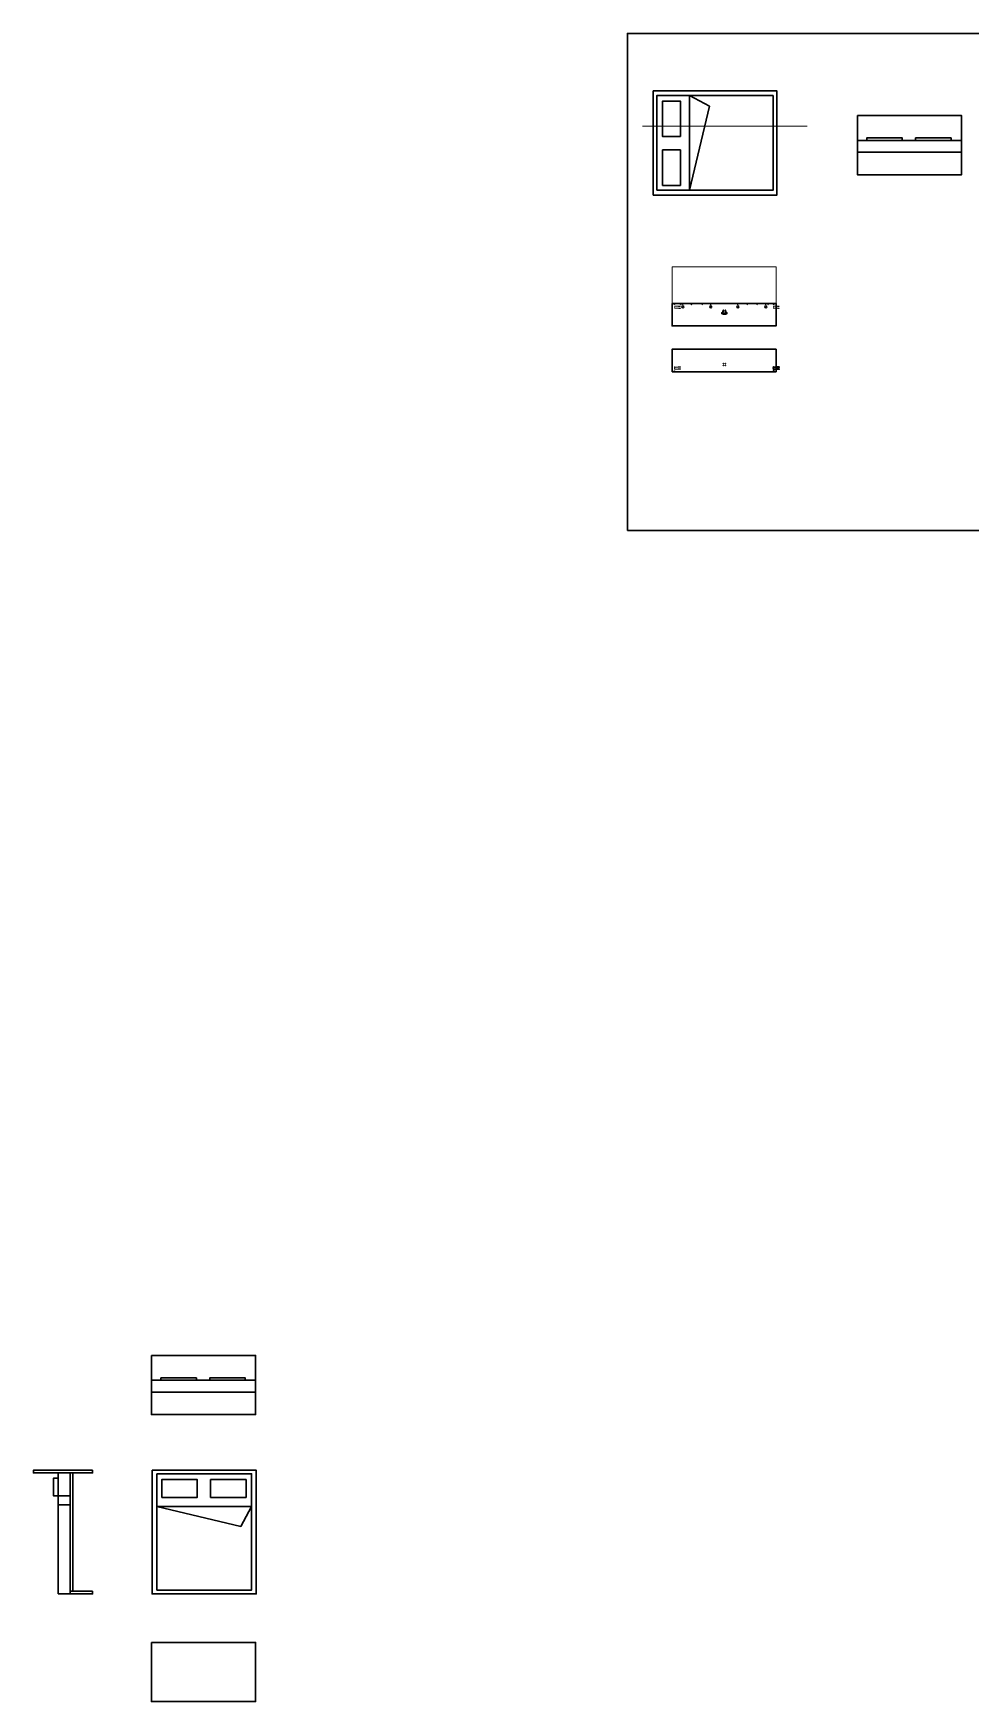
# Model space of a CAD drawing. Header units: inches. Extents: x 157 to 3262, y 42 to 2861.
# Drawn here: x 157 to 1741, y 42 to 2861 of the extents above; entities that cross this region are included whole.
import ezdxf

# ---------------------------------------------------------------- set-up
doc = ezdxf.new("R2010")
doc.units = ezdxf.units.IN
doc.header["$MEASUREMENT"] = 0
doc.layers.add('Arredi', color=3, linetype='Continuous', lineweight=30)
doc.layers.add('Dettagli', color=210, linetype='Continuous', lineweight=5)

msp = doc.modelspace()

# ---------------------------------------------------------------- linework, layer by layer
at = {"layer": 'Arredi', "color": 0}
for p, q in [((1265.4, 2596.2), (1265.4, 2756.2)), ((1299.4, 2738.1), (1265.4, 2756.2)), ((1265.4, 2596.2), (1299.4, 2738.1)), ((1250.3, 2404.8), (1250.3, 2402.8)), ((1250.4, 2404.8), (1250.4, 2402.8)), ((1250.4, 2404.8), (1250.4, 2402.8)), ((1250.5, 2404.8), (1250.5, 2402.8)), ((1250.5, 2404.8), (1250.5, 2402.8)), ((1250.6, 2404.8), (1250.6, 2402.8)), ((1268.4, 2404.8), (1268.4, 2402.8)), ((1268.4, 2404.8), (1268.4, 2402.8)), ((1268.5, 2404.8), (1268.5, 2402.8)), ((1268.5, 2404.8), (1268.5, 2402.8)), ((1268.6, 2404.8), (1268.6, 2402.8)), ((1268.7, 2404.8), (1268.7, 2402.8)), ((1286.7, 2404.8), (1286.7, 2402.8)), ((1286.8, 2404.8), (1286.8, 2402.8)), ((1286.8, 2404.8), (1286.8, 2402.8)), ((1286.9, 2404.8), (1286.9, 2402.8)), ((1286.9, 2404.8), (1286.9, 2402.8)), ((1287, 2404.8), (1287, 2402.8)), ((1362.7, 2404.8), (1362.7, 2402.8)), ((1362.7, 2404.8), (1362.7, 2402.8)), ((1362.8, 2404.8), (1362.8, 2402.8)), ((1362.9, 2404.8), (1362.9, 2402.8)), ((1362.9, 2404.8), (1362.9, 2402.8)), ((1363, 2404.8), (1363, 2402.8)), ((1379.2, 2404.8), (1379.2, 2402.8)), ((1379.2, 2404.8), (1379.2, 2402.8)), ((1379.3, 2404.8), (1379.3, 2402.8)), ((1379.3, 2404.8), (1379.3, 2402.8)), ((1379.4, 2404.8), (1379.4, 2402.8)), ((1379.5, 2404.8), (1379.5, 2402.8)), ((1397.8, 2404.8), (1397.8, 2402.8)), ((1397.9, 2404.8), (1397.9, 2402.8)), ((1397.9, 2404.8), (1397.9, 2402.8)), ((1398, 2404.8), (1398, 2402.8)), ((1398, 2404.8), (1398, 2402.8)), ((1398.1, 2404.8), (1398.1, 2402.8)), ((1407.3, 2297.3), (1413.4, 2297.3)), ((1407.3, 2294), (1413.5, 2294)), ((365.4, 372.1), (525.4, 372.1)), ((365.4, 372.1), (507.4, 338)), ((507.4, 338), (525.4, 372.1))]:
    msp.add_line(p, q, dxfattribs=at)
at = {"layer": 'Arredi', "color": 0, "linetype": 'Continuous'}
for p, q in [((1413.7, 2297.5), (1413.4, 2297.3)), ((1413.4, 2297.3), (1413.7, 2297.2)), ((1413.7, 2294.1), (1413.5, 2294)), ((1413.5, 2294), (1413.8, 2293.8)), ((1413.8, 2297.5), (1413.7, 2297.5)), ((1413.7, 2297.5), (1413.7, 2297.5)), ((1413.7, 2297.1), (1413.8, 2297.1)), ((1413.9, 2294.2), (1413.8, 2294.1)), ((1413.8, 2294.2), (1413.8, 2294.2)), ((1413.8, 2293.8), (1413.9, 2293.8)), ((1413.9, 2297.5), (1414, 2297.5)), ((1414, 2297.1), (1414, 2297.1)), ((1414, 2294.2), (1414.1, 2294.2)), ((1414.1, 2297.5), (1414.2, 2297.5)), ((1414.1, 2293.8), (1414.1, 2293.8)), ((1414.2, 2297.1), (1414.3, 2297.1)), ((1414.2, 2294.2), (1414.3, 2294.2)), ((1414.3, 2293.8), (1414.4, 2293.8)), ((1414.4, 2297.5), (1414.4, 2297.5)), ((1414.5, 2297.1), (1414.5, 2297.1)), ((1414.5, 2294.2), (1414.5, 2294.2)), ((1414.5, 2293.8), (1414.6, 2293.8)), ((1414.6, 2297.5), (1414.6, 2297.5)), ((1414.7, 2297.1), (1414.8, 2297.1)), ((1414.7, 2294.2), (1414.7, 2294.2)), ((1414.8, 2297.5), (1414.9, 2297.5)), ((1414.8, 2293.8), (1414.9, 2293.8)), ((1414.9, 2294.2), (1415, 2294.2)), ((1415, 2297.5), (1415.1, 2297.5)), ((1415, 2297.1), (1415, 2297.1)), ((1415, 2293.8), (1415.1, 2293.8)), ((1415.1, 2294.2), (1415.2, 2294.2)), ((1415.2, 2297.1), (1415.2, 2297.1)), ((1415.3, 2297.5), (1415.3, 2297.5)), ((1415.3, 2293.8), (1415.3, 2293.8)), ((1415.4, 2297.1), (1415.5, 2297.1)), ((1415.4, 2294.2), (1415.4, 2294.2)), ((1415.5, 2297.1), (1415.5, 2297.1)), ((1415.5, 2293.8), (1415.6, 2293.8)), ((1415.6, 2293.7), (1415.6, 2293.7))]:
    msp.add_line(p, q, dxfattribs=at)
at = {"layer": 'Arredi', "color": 0}
for points in [[(1160.4, 2021.2), (2348.4, 2021.2), (2348.4, 2861.2), (1160.4, 2861.2)], [(1204.1, 2588), (1413.1, 2588), (1413.1, 2764), (1204.1, 2764)], [(1210.1, 2596.2), (1406.7, 2596.2), (1406.7, 2756.2), (1210.1, 2756.2)], [(1250.1, 2686.8), (1250.1, 2746.8), (1220.1, 2746.8), (1220.1, 2686.8)], [(1549.2, 2722.3), (1549.2, 2622.3), (1725.2, 2622.3), (1725.2, 2722.3)], [(1549.2, 2660.3), (1725.1, 2660.3), (1725.1, 2680.3), (1549.2, 2680.3)], [(1565.1, 2680.3), (1625.1, 2680.3), (1625.1, 2684.4), (1565.1, 2684.4)], [(1647.6, 2680.3), (1707.6, 2680.3), (1707.6, 2684.4), (1647.6, 2684.4)], [(1250.1, 2604.3), (1250.1, 2664.3), (1220.1, 2664.3), (1220.1, 2604.3)], [(1549.2, 2622.3), (1725.2, 2622.3), (1725.2, 2660.3), (1549.2, 2660.3)], [(1549.2, 2660.3), (1549.2, 2660.3), (1549.2, 2640.3), (1549.2, 2640.3)], [(1235.9, 2404.8), (1411.9, 2404.8), (1411.9, 2366.8), (1235.9, 2366.8)], [(1250.3, 2402.8), (1250.3, 2404.8), (1250.6, 2404.8), (1250.6, 2402.8)], [(1268.4, 2402.8), (1268.4, 2404.8), (1268.7, 2404.8), (1268.7, 2402.8)], [(1286.7, 2402.8), (1286.7, 2404.8), (1287, 2404.8), (1287, 2402.8)], [(1362.7, 2402.8), (1362.7, 2404.8), (1363, 2404.8), (1363, 2402.8)], [(1379.2, 2402.8), (1379.2, 2404.8), (1379.5, 2404.8), (1379.5, 2402.8)], [(1397.8, 2402.8), (1397.8, 2404.8), (1398.1, 2404.8), (1398.1, 2402.8)], [(1235.9, 2289.3), (1411.9, 2289.3), (1411.9, 2327.3), (1235.9, 2327.3)], [(356.2, 627.2), (356.2, 527.2), (532.2, 527.2), (532.2, 627.2)], [(356.2, 565.2), (532.2, 565.2), (532.2, 585.3), (356.2, 585.3)], [(356.2, 527.2), (532.2, 527.2), (532.2, 565.2), (356.2, 565.2)], [(356.2, 565.2), (356.2, 565.2), (356.2, 545.2), (356.2, 545.2)], [(372.2, 585.3), (432.2, 585.3), (432.2, 589.3), (372.2, 589.3)], [(454.6, 585.3), (514.6, 585.3), (514.6, 589.3), (454.6, 589.3)], [(256.6, 433.3), (156.6, 433.3), (156.6, 428.7), (256.6, 428.7)], [(218.8, 224.4), (198.8, 224.4), (198.8, 428.7), (218.8, 428.7)], [(223.4, 229), (223.4, 428.7), (218.8, 428.7), (218.8, 229)], [(357.3, 433.3), (357.3, 224.3), (533.3, 224.3), (533.3, 433.3)], [(365.4, 427.4), (365.4, 230.7), (525.4, 230.7), (525.4, 427.4)], [(198.8, 419.9), (190.8, 419.9), (190.8, 389.9), (198.8, 389.9)], [(373.6, 387.4), (433.6, 387.4), (433.6, 417.4), (373.6, 417.4)], [(456, 387.4), (516, 387.4), (516, 417.4), (456, 417.4)], [(198.8, 389.9), (218.8, 389.9), (218.8, 374.7), (198.8, 374.7)], [(256.6, 229), (218.8, 229), (218.8, 224.3), (256.6, 224.3)], [(356.2, 142.2), (356.2, 42.2), (532.2, 42.2), (532.2, 142.2)]]:
    msp.add_lwpolyline(points, close=True, dxfattribs=at)
at = {"layer": 'Arredi', "color": 0, "linetype": 'Continuous'}
for points in [[(1413.8, 2297.5), (1413.9, 2297.5)], [(1414, 2297.1), (1413.8, 2297.1)], [(1413.9, 2294.2), (1414, 2294.2)], [(1414.1, 2293.8), (1413.9, 2293.8)], [(1414, 2297.5), (1414.1, 2297.5)], [(1414.2, 2297.1), (1414, 2297.1)], [(1414, 2294.2), (1414.2, 2294.2)], [(1414.3, 2293.8), (1414.1, 2293.8)], [(1414.2, 2297.5), (1414.4, 2297.5)], [(1414.4, 2297.1), (1414.3, 2297.1)], [(1414.3, 2294.2), (1414.5, 2294.2)], [(1414.4, 2297.5), (1414.6, 2297.5)], [(1414.5, 2293.8), (1414.4, 2293.8)], [(1414.7, 2297.1), (1414.5, 2297.1)], [(1414.5, 2294.2), (1414.7, 2294.2)], [(1414.6, 2297.5), (1414.8, 2297.5)], [(1414.8, 2293.8), (1414.6, 2293.8)], [(1414.7, 2294.2), (1414.9, 2294.2)], [(1414.9, 2297.1), (1414.8, 2297.1)], [(1414.9, 2297.5), (1415, 2297.5)], [(1415, 2293.8), (1414.9, 2293.8)], [(1415.1, 2297.1), (1415, 2297.1)], [(1415, 2294.2), (1415.1, 2294.2)], [(1415.1, 2297.5), (1415.3, 2297.5)], [(1415.2, 2293.8), (1415.1, 2293.8)], [(1415.4, 2297.1), (1415.2, 2297.1)], [(1415.2, 2294.2), (1415.4, 2294.2)], [(1415.3, 2297.5), (1415.5, 2297.5), (1415.5, 2297.1), (1415.5, 2297.1)], [(1415.5, 2293.8), (1415.3, 2293.8)], [(1415.4, 2294.2), (1415.6, 2294.2), (1415.6, 2293.8), (1415.6, 2293.8)], [(1416.4, 2297), (1415.5, 2297), (1415.5, 2297.7), (1416.4, 2297.7)], [(1416.5, 2293.7), (1415.6, 2293.7), (1415.6, 2294.3), (1416.5, 2294.3)], [(1416.4, 2297.7), (1416.8, 2297.7), (1416.8, 2297), (1416.4, 2297)], [(1416.5, 2294.3), (1416.9, 2294.3), (1416.9, 2293.7), (1416.5, 2293.7)]]:
    msp.add_lwpolyline(points, dxfattribs=at)
for points in [[(1415.5, 2297.4), (1415.5, 2297.2), (1416.3, 2297.2), (1416.3, 2297.4)], [(1415.6, 2294.1), (1415.6, 2293.9), (1416.3, 2293.9), (1416.3, 2294.1)], [(1416.5, 2297.7), (1416.5, 2297), (1416.5, 2297), (1416.5, 2297.7)], [(1416.6, 2294.3), (1416.6, 2293.7), (1416.6, 2293.7), (1416.6, 2294.3)], [(1416.8, 2297.2), (1416.8, 2297.5), (1417.1, 2297.5), (1417.1, 2297.2)], [(1416.9, 2293.8), (1416.9, 2294.1), (1417.2, 2294.1), (1417.2, 2293.8)], [(1417.1, 2297.7), (1417.1, 2297), (1417.1, 2297), (1417.1, 2297.7)], [(1417.2, 2294.3), (1417.2, 2293.7), (1417.2, 2293.7), (1417.2, 2294.3)]]:
    msp.add_lwpolyline(points, close=True, dxfattribs=at)
at = {"layer": 'Arredi', "color": 0}
for centre, radius in [((1254.1, 2399.1), 1.58), ((1301.3, 2399.1), 1.58), ((1347.2, 2399.1), 1.58), ((1394.4, 2399.1), 1.58), ((1322.7, 2303.1), 0.223), ((1322.7, 2300.2), 0.223), ((1326.1, 2303.1), 0.223), ((1326.1, 2300.2), 0.223), ((1407, 2297.3), 0.223), ((1407, 2295.6), 0.223), ((1407, 2294), 0.223), ((1407, 2290.7), 0.223), ((1408.4, 2290.7), 0.223)]:
    msp.add_circle(centre, radius, dxfattribs=at)
at = {"layer": 'Arredi', "color": 0, "linetype": 'Continuous'}
for centre, start, end in [((1414.2, 2297.4), 162.1845, 219.1977), ((1414.1, 2297.4), 159.5037, 216.0012), ((1414.2, 2294), 159.5037, 216.0012), ((1414.3, 2294), 162.1845, 219.1977), ((1414.4, 2297.4), 160.9361, 217.6855), ((1414.4, 2297.4), 158.2339, 214.5505), ((1414.5, 2294), 160.9361, 217.6855), ((1414.4, 2294), 158.2339, 214.5505), ((1414.6, 2297.4), 162.812, 219.9741), ((1414.6, 2297.4), 165.4447, 223.3644), ((1414.7, 2294.1), 165.4447, 223.3644), ((1414.7, 2294.1), 162.812, 219.9741), ((1414.9, 2297.4), 164.2176, 221.7564), ((1414.8, 2297.4), 161.568, 218.4456), ((1414.9, 2294), 161.568, 218.4456), ((1415, 2294.1), 164.2176, 221.7564), ((1415.1, 2297.5), 169.5682, 229.1903), ((1415, 2297.4), 166.9818, 225.4542), ((1415.2, 2294.1), 169.5682, 229.1903), ((1415.1, 2294.1), 166.9818, 225.4542), ((1415.3, 2297.4), 165.7631, 223.7901), ((1415.3, 2297.5), 168.3615, 227.4099), ((1415.4, 2294.1), 165.7631, 223.7901), ((1415.5, 2297.4), 165.9958, 224.1035), ((1415.4, 2294.1), 168.3615, 227.4099), ((1415.5, 2297.5), 168.5918, 227.7443), ((1415.6, 2294.1), 165.9958, 224.1035), ((1415.6, 2294.1), 168.5918, 227.7443), ((1415.8, 2297.5), 172.2956, 230.2539), ((1415.7, 2297.5), 169.7318, 229.4371), ((1415.9, 2294.1), 172.2956, 230.2539), ((1415.8, 2294.1), 169.7318, 229.4371)]:
    msp.add_arc(centre, 0.459, start, end, dxfattribs=at)
at = {"layer": 'Dettagli', "color": 0}
for p, q in [((1185.9, 2704.6), (1464.3, 2704.6)), ((1240.1, 2400.2), (1246.2, 2400.2)), ((1240.1, 2396.8), (1246.3, 2396.8)), ((1407, 2400.2), (1413.1, 2400.2)), ((1407, 2396.8), (1413.2, 2396.8)), ((1240.4, 2297.3), (1246.5, 2297.3)), ((1240.4, 2294), (1246.5, 2294))]:
    msp.add_line(p, q, dxfattribs=at)
at = {"layer": 'Dettagli', "color": 0, "linetype": 'Continuous'}
for p, q in [((1246.5, 2400.3), (1246.2, 2400.2)), ((1246.2, 2400.2), (1246.5, 2400)), ((1246.6, 2396.9), (1246.3, 2396.8)), ((1246.3, 2396.8), (1246.6, 2396.6)), ((1246.5, 2400.4), (1246.5, 2400.4)), ((1246.6, 2400.3), (1246.5, 2400.3)), ((1246.5, 2399.9), (1246.6, 2399.9)), ((1246.7, 2397), (1246.6, 2397)), ((1246.6, 2397), (1246.6, 2397)), ((1246.6, 2396.6), (1246.7, 2396.6)), ((1246.7, 2400.4), (1246.8, 2400.4)), ((1246.8, 2399.9), (1246.8, 2399.9)), ((1246.8, 2397), (1246.9, 2397)), ((1246.9, 2400.4), (1247, 2400.4)), ((1246.9, 2396.6), (1246.9, 2396.6)), ((1247, 2399.9), (1247.1, 2399.9)), ((1247, 2397), (1247.1, 2397)), ((1247.1, 2396.6), (1247.2, 2396.6)), ((1247.2, 2400.4), (1247.2, 2400.4)), ((1247.3, 2399.9), (1247.3, 2399.9)), ((1247.3, 2397), (1247.3, 2397)), ((1247.3, 2396.6), (1247.4, 2396.6)), ((1247.4, 2400.4), (1247.4, 2400.4)), ((1247.5, 2399.9), (1247.6, 2399.9)), ((1247.5, 2397), (1247.5, 2397)), ((1247.6, 2400.4), (1247.7, 2400.4)), ((1247.6, 2396.6), (1247.7, 2396.6)), ((1247.7, 2397), (1247.8, 2397)), ((1247.8, 2399.9), (1247.8, 2399.9)), ((1247.8, 2396.6), (1247.9, 2396.6)), ((1247.9, 2400.4), (1247.9, 2400.4)), ((1247.9, 2397), (1248, 2397)), ((1248, 2399.9), (1248, 2399.9)), ((1248.1, 2400.4), (1248.1, 2400.4)), ((1248.1, 2396.6), (1248.1, 2396.6)), ((1248.2, 2399.9), (1248.3, 2399.9)), ((1248.2, 2397), (1248.2, 2397)), ((1248.3, 2399.9), (1248.3, 2399.9)), ((1248.3, 2396.6), (1248.4, 2396.6)), ((1248.4, 2396.5), (1248.4, 2396.5)), ((1253.9, 2404.5), (1253.9, 2404.6)), ((1253.9, 2404.3), (1253.9, 2404.4)), ((1253.9, 2404.1), (1253.9, 2404.1)), ((1253.9, 2403.9), (1253.9, 2403.9)), ((1253.9, 2403.6), (1253.9, 2403.7)), ((1253.9, 2403.4), (1253.9, 2403.4)), ((1253.9, 2403.2), (1253.9, 2403.2)), ((1253.9, 2403), (1253.9, 2403)), ((1253.9, 2402.9), (1253.9, 2403)), ((1254, 2402.9), (1254.1, 2402.7)), ((1254.1, 2402.7), (1254.2, 2403)), ((1254.3, 2404.7), (1254.3, 2404.7)), ((1254.3, 2404.4), (1254.3, 2404.5)), ((1254.3, 2404.2), (1254.3, 2404.3)), ((1254.3, 2404), (1254.3, 2404)), ((1254.3, 2403.7), (1254.3, 2403.8)), ((1254.3, 2403.5), (1254.3, 2403.5)), ((1254.3, 2403.2), (1254.3, 2403.3)), ((1254.3, 2403), (1254.3, 2403.1)), ((1301, 2404.5), (1301, 2404.6)), ((1301, 2404.3), (1301, 2404.4)), ((1301, 2404.1), (1301, 2404.1)), ((1301, 2403.9), (1301, 2403.9)), ((1301, 2403.6), (1301, 2403.7)), ((1301, 2403.4), (1301, 2403.4)), ((1301, 2403.2), (1301, 2403.2)), ((1301, 2402.9), (1301, 2403)), ((1301.1, 2403), (1301.1, 2403)), ((1301.1, 2402.9), (1301.2, 2402.7)), ((1301.2, 2402.7), (1301.4, 2403)), ((1301.5, 2404.7), (1301.5, 2404.7)), ((1301.5, 2404.4), (1301.5, 2404.5)), ((1301.5, 2404.2), (1301.5, 2404.3)), ((1301.5, 2404), (1301.5, 2404)), ((1301.5, 2403.7), (1301.5, 2403.8)), ((1301.5, 2403.5), (1301.5, 2403.5)), ((1301.5, 2403.2), (1301.5, 2403.3)), ((1301.5, 2403), (1301.5, 2403.1)), ((1346.7, 2404.5), (1346.7, 2404.6)), ((1346.7, 2404.3), (1346.7, 2404.4)), ((1346.7, 2404.1), (1346.7, 2404.1)), ((1346.7, 2403.9), (1346.7, 2403.9)), ((1346.7, 2403.6), (1346.7, 2403.7)), ((1346.7, 2403.4), (1346.7, 2403.4)), ((1346.7, 2403.2), (1346.7, 2403.2)), ((1346.7, 2403), (1346.8, 2403)), ((1346.7, 2402.9), (1346.7, 2403)), ((1346.8, 2402.9), (1346.9, 2402.7)), ((1346.9, 2402.7), (1347.1, 2403)), ((1347.1, 2404.7), (1347.1, 2404.7)), ((1347.1, 2404.4), (1347.1, 2404.5)), ((1347.1, 2404.2), (1347.1, 2404.3)), ((1347.1, 2404), (1347.1, 2404)), ((1347.1, 2403.7), (1347.1, 2403.8)), ((1347.1, 2403.5), (1347.1, 2403.5)), ((1347.1, 2403.2), (1347.1, 2403.3)), ((1347.1, 2403), (1347.1, 2403.1)), ((1394, 2404.5), (1394, 2404.6)), ((1394, 2404.3), (1394, 2404.4)), ((1394, 2404.1), (1394, 2404.1)), ((1394, 2403.9), (1394, 2403.9)), ((1394, 2403.6), (1394, 2403.7)), ((1394, 2403.4), (1394, 2403.4)), ((1394, 2403.2), (1394, 2403.2)), ((1394, 2403), (1394.1, 2403)), ((1394, 2402.9), (1394, 2403)), ((1394.1, 2402.9), (1394.2, 2402.7)), ((1394.2, 2402.7), (1394.4, 2403)), ((1394.5, 2404.7), (1394.5, 2404.7)), ((1394.5, 2404.7), (1394.5, 2404.7)), ((1394.5, 2404.4), (1394.5, 2404.5)), ((1394.5, 2404.2), (1394.5, 2404.3)), ((1394.5, 2404), (1394.5, 2404)), ((1394.5, 2403.7), (1394.5, 2403.8)), ((1394.5, 2403.5), (1394.5, 2403.5)), ((1394.5, 2403.2), (1394.5, 2403.3)), ((1394.5, 2403), (1394.5, 2403.1)), ((1413.3, 2400.3), (1413.1, 2400.2)), ((1413.1, 2400.2), (1413.4, 2400)), ((1413.4, 2396.9), (1413.2, 2396.8)), ((1413.2, 2396.8), (1413.5, 2396.7)), ((1413.4, 2400.4), (1413.4, 2400.3)), ((1413.4, 2400.4), (1413.4, 2400.4)), ((1413.4, 2399.9), (1413.5, 2399.9)), ((1413.4, 2397), (1413.5, 2397)), ((1413.5, 2397), (1413.5, 2397)), ((1413.5, 2396.6), (1413.6, 2396.6)), ((1413.6, 2400.4), (1413.6, 2400.4)), ((1413.6, 2399.9), (1413.7, 2399.9)), ((1413.7, 2397), (1413.7, 2397)), ((1413.7, 2396.6), (1413.8, 2396.6)), ((1413.8, 2400.4), (1413.8, 2400.4)), ((1413.9, 2399.9), (1414, 2399.9)), ((1413.9, 2397), (1413.9, 2397)), ((1414, 2400.4), (1414.1, 2400.4)), ((1414, 2396.6), (1414, 2396.6)), ((1414.1, 2399.9), (1414.2, 2399.9)), ((1414.1, 2397), (1414.2, 2397)), ((1414.2, 2396.6), (1414.3, 2396.6)), ((1414.3, 2400.4), (1414.3, 2400.4)), ((1414.3, 2397), (1414.4, 2397)), ((1414.4, 2399.9), (1414.5, 2399.9)), ((1414.5, 2400.4), (1414.5, 2400.4)), ((1414.5, 2396.6), (1414.5, 2396.6)), ((1414.6, 2399.9), (1414.7, 2399.9)), ((1414.6, 2397), (1414.6, 2397)), ((1414.7, 2400.4), (1414.8, 2400.4)), ((1414.7, 2396.6), (1414.8, 2396.6)), ((1414.8, 2399.9), (1414.9, 2399.9)), ((1414.8, 2397), (1414.8, 2397)), ((1414.9, 2400.4), (1415, 2400.4)), ((1414.9, 2396.6), (1415, 2396.6)), ((1415, 2397), (1415.1, 2397)), ((1415.1, 2399.9), (1415.2, 2399.9)), ((1415.2, 2399.9), (1415.2, 2399.9)), ((1415.2, 2396.6), (1415.2, 2396.6)), ((1415.2, 2396.5), (1415.2, 2396.5)), ((1246.7, 2297.5), (1246.5, 2297.3)), ((1246.5, 2297.3), (1246.7, 2297.2)), ((1246.8, 2294.1), (1246.5, 2294)), ((1246.5, 2294), (1246.8, 2293.8)), ((1246.8, 2297.5), (1246.7, 2297.5)), ((1246.7, 2297.5), (1246.8, 2297.5)), ((1246.8, 2297.1), (1246.8, 2297.1)), ((1246.9, 2294.2), (1246.8, 2294.1)), ((1246.8, 2294.2), (1246.8, 2294.2)), ((1246.9, 2293.8), (1246.9, 2293.8)), ((1247, 2297.5), (1247, 2297.5)), ((1247, 2297.1), (1247.1, 2297.1)), ((1247, 2294.2), (1247.1, 2294.2)), ((1247.1, 2293.8), (1247.2, 2293.8)), ((1247.2, 2297.5), (1247.2, 2297.5)), ((1247.2, 2297.1), (1247.3, 2297.1)), ((1247.2, 2294.2), (1247.3, 2294.2)), ((1247.3, 2293.8), (1247.4, 2293.8)), ((1247.4, 2297.5), (1247.4, 2297.5)), ((1247.5, 2297.1), (1247.5, 2297.1)), ((1247.5, 2294.2), (1247.5, 2294.2)), ((1247.6, 2297.5), (1247.7, 2297.5)), ((1247.6, 2293.8), (1247.6, 2293.8)), ((1247.7, 2297.1), (1247.8, 2297.1)), ((1247.7, 2294.2), (1247.7, 2294.2)), ((1247.8, 2293.8), (1247.9, 2293.8)), ((1247.9, 2297.5), (1247.9, 2297.5)), ((1247.9, 2294.2), (1248, 2294.2)), ((1248, 2297.1), (1248, 2297.1)), ((1248.1, 2297.5), (1248.1, 2297.5)), ((1248.1, 2293.8), (1248.1, 2293.8)), ((1248.2, 2297.1), (1248.3, 2297.1)), ((1248.2, 2294.2), (1248.2, 2294.2)), ((1248.3, 2297.5), (1248.3, 2297.5)), ((1248.3, 2293.8), (1248.3, 2293.8)), ((1248.4, 2294.2), (1248.4, 2294.2)), ((1248.5, 2297.1), (1248.5, 2297.1)), ((1248.5, 2297.1), (1248.5, 2297.1)), ((1248.5, 2293.8), (1248.6, 2293.8)), ((1248.6, 2293.7), (1248.6, 2293.7))]:
    msp.add_line(p, q, dxfattribs=at)
at = {"layer": 'Dettagli', "color": 0}
for points in [[(1236.2, 2466.8), (1236.2, 2404.8), (1411.9, 2404.8), (1411.9, 2466.8)], [(1319.3, 2387.5), (1319.3, 2387.7), (1321.3, 2387.7), (1321.3, 2387.5)], [(1321.3, 2387.5), (1321.3, 2389.1), (1327.3, 2389.1), (1327.3, 2387.5)], [(1321.3, 2387.5), (1321.3, 2389.1), (1322.8, 2389.1), (1322.8, 2387.5)], [(1325.9, 2387.5), (1325.9, 2389.1), (1327.3, 2389.1), (1327.3, 2387.5)], [(1327.3, 2387.5), (1327.3, 2387.7), (1329.2, 2387.7), (1329.2, 2387.5)]]:
    msp.add_lwpolyline(points, close=True, dxfattribs=at)
at = {"layer": 'Dettagli', "color": 0, "linetype": 'Continuous'}
for points in [[(1246.6, 2400.3), (1246.7, 2400.3)], [(1246.8, 2400), (1246.6, 2400)], [(1246.7, 2397), (1246.8, 2397)], [(1246.9, 2396.6), (1246.7, 2396.6)], [(1246.8, 2400.3), (1246.9, 2400.3)], [(1247, 2400), (1246.8, 2400)], [(1246.9, 2397), (1247, 2397)], [(1247.1, 2396.6), (1246.9, 2396.6)], [(1247, 2400.3), (1247.2, 2400.3)], [(1247.2, 2400), (1247.1, 2400)], [(1247.1, 2397), (1247.3, 2397)], [(1247.2, 2400.3), (1247.4, 2400.3)], [(1247.3, 2396.6), (1247.2, 2396.6)], [(1247.5, 2400), (1247.3, 2400)], [(1247.3, 2397), (1247.5, 2397)], [(1247.4, 2400.3), (1247.6, 2400.3)], [(1247.6, 2396.6), (1247.4, 2396.6)], [(1247.5, 2397), (1247.7, 2397)], [(1247.7, 2400), (1247.6, 2400)], [(1247.7, 2400.3), (1247.8, 2400.3)], [(1247.8, 2396.6), (1247.7, 2396.6)], [(1247.9, 2400), (1247.8, 2400)], [(1247.8, 2397), (1247.9, 2397)], [(1247.9, 2400.3), (1248.1, 2400.3)], [(1248, 2396.6), (1247.9, 2396.6)], [(1248.2, 2400), (1248, 2400)], [(1248, 2397), (1248.2, 2397)], [(1248.1, 2400.3), (1248.3, 2400.3), (1248.3, 2400), (1248.3, 2400)], [(1248.3, 2396.6), (1248.1, 2396.6)], [(1248.2, 2397), (1248.4, 2397), (1248.4, 2396.6), (1248.4, 2396.6)], [(1249.2, 2399.9), (1248.3, 2399.9), (1248.3, 2400.5), (1249.2, 2400.5)], [(1249.3, 2396.5), (1248.4, 2396.5), (1248.4, 2397.1), (1249.3, 2397.1)], [(1249.2, 2400.5), (1249.6, 2400.5), (1249.6, 2399.9), (1249.2, 2399.9)], [(1249.3, 2397.1), (1249.7, 2397.1), (1249.7, 2396.5), (1249.3, 2396.5)], [(1253.9, 2404.6), (1253.9, 2404.7), (1254.3, 2404.7), (1254.3, 2404.7)], [(1253.9, 2404.3), (1253.9, 2404.5)], [(1253.9, 2404.1), (1253.9, 2404.3)], [(1253.9, 2403.9), (1253.9, 2404.1)], [(1253.9, 2403.7), (1253.9, 2403.8)], [(1253.9, 2403.4), (1253.9, 2403.6)], [(1253.9, 2403.2), (1253.9, 2403.4)], [(1253.9, 2403), (1253.9, 2403.2)], [(1254.3, 2404.7), (1254.3, 2404.5)], [(1254.3, 2404.4), (1254.3, 2404.3)], [(1254.3, 2404.2), (1254.3, 2404)], [(1254.3, 2404), (1254.3, 2403.8)], [(1254.3, 2403.7), (1254.3, 2403.5)], [(1254.3, 2403.5), (1254.3, 2403.3)], [(1254.3, 2403.2), (1254.3, 2403.1)], [(1301.1, 2404.6), (1301.1, 2404.7), (1301.4, 2404.7), (1301.4, 2404.7)], [(1301.1, 2404.3), (1301.1, 2404.5)], [(1301.1, 2404.1), (1301.1, 2404.3)], [(1301.1, 2403.9), (1301.1, 2404.1)], [(1301.1, 2403.7), (1301.1, 2403.8)], [(1301.1, 2403.4), (1301.1, 2403.6)], [(1301.1, 2403.2), (1301.1, 2403.4)], [(1301.1, 2403), (1301.1, 2403.2)], [(1301.4, 2404.7), (1301.4, 2404.5)], [(1301.4, 2404.4), (1301.4, 2404.3)], [(1301.4, 2404.2), (1301.4, 2404)], [(1301.4, 2404), (1301.4, 2403.8)], [(1301.4, 2403.7), (1301.4, 2403.5)], [(1301.4, 2403.5), (1301.4, 2403.3)], [(1301.4, 2403.2), (1301.4, 2403.1)], [(1346.7, 2404.6), (1346.7, 2404.7), (1347.1, 2404.7), (1347.1, 2404.7)], [(1346.7, 2404.3), (1346.7, 2404.5)], [(1346.7, 2404.1), (1346.7, 2404.3)], [(1346.7, 2403.9), (1346.7, 2404.1)], [(1346.7, 2403.7), (1346.7, 2403.8)], [(1346.7, 2403.4), (1346.7, 2403.6)], [(1346.7, 2403.2), (1346.7, 2403.4)], [(1346.7, 2403), (1346.7, 2403.2)], [(1347.1, 2404.7), (1347.1, 2404.5)], [(1347.1, 2404.4), (1347.1, 2404.3)], [(1347.1, 2404.2), (1347.1, 2404)], [(1347.1, 2404), (1347.1, 2403.8)], [(1347.1, 2403.7), (1347.1, 2403.5)], [(1347.1, 2403.5), (1347.1, 2403.3)], [(1347.1, 2403.2), (1347.1, 2403.1)], [(1394, 2404.6), (1394, 2404.7), (1394.4, 2404.7), (1394.4, 2404.7)], [(1394, 2404.3), (1394, 2404.5)], [(1394, 2404.1), (1394, 2404.3)], [(1394, 2403.9), (1394, 2404.1)], [(1394, 2403.7), (1394, 2403.8)], [(1394, 2403.4), (1394, 2403.6)], [(1394, 2403.2), (1394, 2403.4)], [(1394, 2403), (1394, 2403.2)], [(1394.4, 2404.7), (1394.4, 2404.5)], [(1394.4, 2404.4), (1394.4, 2404.3)], [(1394.4, 2404.2), (1394.4, 2404)], [(1394.4, 2404), (1394.4, 2403.8)], [(1394.4, 2403.7), (1394.4, 2403.5)], [(1394.4, 2403.5), (1394.4, 2403.3)], [(1394.4, 2403.2), (1394.4, 2403.1)], [(1413.4, 2400.4), (1413.6, 2400.4)], [(1413.6, 2400), (1413.5, 2400)], [(1413.5, 2397), (1413.7, 2397)], [(1413.7, 2396.6), (1413.5, 2396.6)], [(1413.6, 2400.4), (1413.8, 2400.4)], [(1413.9, 2400), (1413.7, 2400)], [(1413.7, 2397), (1413.9, 2397)], [(1413.8, 2400.4), (1414, 2400.4)], [(1414, 2396.6), (1413.8, 2396.6)], [(1414.1, 2400), (1413.9, 2400)], [(1413.9, 2397), (1414.1, 2397)], [(1414.2, 2396.6), (1414, 2396.6)], [(1414.1, 2400.4), (1414.3, 2400.4)], [(1414.4, 2400), (1414.2, 2400)], [(1414.2, 2397), (1414.3, 2397)], [(1414.3, 2400.4), (1414.5, 2400.4)], [(1414.5, 2396.6), (1414.3, 2396.6)], [(1414.6, 2400), (1414.4, 2400)], [(1414.4, 2397), (1414.6, 2397)], [(1414.5, 2400.4), (1414.7, 2400.4)], [(1414.7, 2396.6), (1414.5, 2396.6)], [(1414.6, 2397), (1414.8, 2397)], [(1414.8, 2400), (1414.7, 2400)], [(1414.8, 2400.4), (1414.9, 2400.4)], [(1414.8, 2397), (1415, 2397)], [(1414.9, 2396.6), (1414.8, 2396.6)], [(1415.1, 2400), (1414.9, 2400)], [(1415, 2400.4), (1415.2, 2400.4), (1415.2, 2400), (1415.1, 2400)], [(1415.2, 2396.6), (1415, 2396.6)], [(1415.1, 2397), (1415.2, 2397), (1415.2, 2396.6), (1415.2, 2396.6)], [(1416.1, 2399.9), (1415.2, 2399.9), (1415.2, 2400.5), (1416.1, 2400.5)], [(1416.1, 2396.5), (1415.2, 2396.5), (1415.2, 2397.1), (1416.1, 2397.1)], [(1416.1, 2400.5), (1416.5, 2400.5), (1416.5, 2399.9), (1416.1, 2399.9)], [(1416.2, 2397.1), (1416.6, 2397.1), (1416.6, 2396.5), (1416.2, 2396.5)], [(1246.8, 2297.5), (1246.9, 2297.5)], [(1247, 2297.1), (1246.8, 2297.1)], [(1246.9, 2294.2), (1247, 2294.2)], [(1247.1, 2293.8), (1246.9, 2293.8)], [(1247, 2297.5), (1247.2, 2297.5)], [(1247.2, 2297.1), (1247.1, 2297.1)], [(1247.1, 2294.2), (1247.2, 2294.2)], [(1247.3, 2293.8), (1247.1, 2293.8)], [(1247.2, 2297.5), (1247.4, 2297.5)], [(1247.5, 2297.1), (1247.3, 2297.1)], [(1247.3, 2294.2), (1247.5, 2294.2)], [(1247.4, 2297.5), (1247.6, 2297.5)], [(1247.6, 2293.8), (1247.4, 2293.8)], [(1247.7, 2297.1), (1247.5, 2297.1)], [(1247.5, 2294.2), (1247.7, 2294.2)], [(1247.8, 2293.8), (1247.6, 2293.8)], [(1247.7, 2297.5), (1247.9, 2297.5)], [(1247.7, 2294.2), (1247.9, 2294.2)], [(1248, 2297.1), (1247.8, 2297.1)], [(1247.9, 2297.5), (1248.1, 2297.5)], [(1248, 2293.8), (1247.9, 2293.8)], [(1248.2, 2297.1), (1248, 2297.1)], [(1248, 2294.2), (1248.2, 2294.2)], [(1248.1, 2297.5), (1248.3, 2297.5)], [(1248.3, 2293.8), (1248.1, 2293.8)], [(1248.4, 2297.1), (1248.2, 2297.1)], [(1248.2, 2294.2), (1248.4, 2294.2)], [(1248.3, 2297.5), (1248.5, 2297.5), (1248.5, 2297.1), (1248.5, 2297.1)], [(1248.5, 2293.8), (1248.3, 2293.8)], [(1248.4, 2294.2), (1248.6, 2294.2), (1248.6, 2293.8), (1248.6, 2293.8)], [(1249.4, 2297), (1248.5, 2297), (1248.5, 2297.7), (1249.4, 2297.7)], [(1249.5, 2293.7), (1248.6, 2293.7), (1248.6, 2294.3), (1249.5, 2294.3)], [(1249.4, 2297.7), (1249.8, 2297.7), (1249.8, 2297), (1249.4, 2297)], [(1249.5, 2294.3), (1249.9, 2294.3), (1249.9, 2293.7), (1249.5, 2293.7)]]:
    msp.add_lwpolyline(points, dxfattribs=at)
for points in [[(1248.3, 2400.2), (1248.3, 2400), (1249.1, 2400), (1249.1, 2400.2)], [(1248.4, 2396.9), (1248.4, 2396.7), (1249.1, 2396.7), (1249.1, 2396.9)], [(1249.3, 2400.5), (1249.3, 2399.9), (1249.3, 2399.9), (1249.3, 2400.5)], [(1249.4, 2397.1), (1249.4, 2396.5), (1249.4, 2396.5), (1249.4, 2397.1)], [(1249.6, 2400), (1249.6, 2400.3), (1249.9, 2400.3), (1249.9, 2400)], [(1249.7, 2396.7), (1249.7, 2396.9), (1250, 2396.9), (1250, 2396.7)], [(1249.9, 2400.5), (1249.9, 2399.9), (1249.9, 2399.9), (1249.9, 2400.5)], [(1250, 2397.1), (1250, 2396.5), (1250, 2396.5), (1250, 2397.1)], [(1415.2, 2400.3), (1415.2, 2400.1), (1415.9, 2400.1), (1415.9, 2400.3)], [(1415.2, 2396.9), (1415.2, 2396.7), (1416, 2396.7), (1416, 2396.9)], [(1416.2, 2400.5), (1416.2, 2399.9), (1416.2, 2399.9), (1416.2, 2400.5)], [(1416.2, 2397.1), (1416.2, 2396.5), (1416.3, 2396.5), (1416.3, 2397.1)], [(1416.5, 2400), (1416.5, 2400.3), (1416.8, 2400.3), (1416.8, 2400)], [(1416.6, 2396.7), (1416.6, 2396.9), (1416.9, 2396.9), (1416.9, 2396.7)], [(1416.8, 2400.5), (1416.8, 2399.9), (1416.8, 2399.9), (1416.8, 2400.5)], [(1416.9, 2397.1), (1416.9, 2396.5), (1416.9, 2396.5), (1416.9, 2397.1)], [(1248.5, 2297.4), (1248.5, 2297.2), (1249.3, 2297.2), (1249.3, 2297.4)], [(1248.6, 2294.1), (1248.6, 2293.9), (1249.4, 2293.9), (1249.4, 2294.1)], [(1249.5, 2297.7), (1249.5, 2297), (1249.5, 2297), (1249.5, 2297.7)], [(1249.6, 2294.3), (1249.6, 2293.7), (1249.6, 2293.7), (1249.6, 2294.3)], [(1249.8, 2297.2), (1249.8, 2297.5), (1250.1, 2297.5), (1250.1, 2297.2)], [(1249.9, 2293.8), (1249.9, 2294.1), (1250.2, 2294.1), (1250.2, 2293.8)], [(1250.1, 2297.7), (1250.1, 2297), (1250.2, 2297), (1250.2, 2297.7)], [(1250.2, 2294.3), (1250.2, 2293.7), (1250.3, 2293.7), (1250.3, 2294.3)]]:
    msp.add_lwpolyline(points, close=True, dxfattribs=at)
at = {"layer": 'Dettagli', "color": 0}
for points in [[(1319.3, 2388.8), (1319.3, 2387.5), (1329.2, 2387.5), (1329.2, 2388.8)], [(1320.8, 2389.4), (1320, 2389.4)], [(1321.3, 2391.8), (1321.3, 2389.9)], [(1321.3, 2387.5), (1321.3, 2386.9)], [(1321.8, 2386.3), (1326.8, 2386.3)], [(1326.7, 2392.4), (1321.9, 2392.4)], [(1327.3, 2389.9), (1327.3, 2391.8)], [(1327.3, 2386.8), (1327.3, 2387.5)], [(1328.6, 2389.4), (1327.8, 2389.4)]]:
    msp.add_lwpolyline(points, dxfattribs=at)
for centre in [(1239, 2403.4), (1240.4, 2403.4), (1240.4, 2400.2), (1240.4, 2398.5), (1240.4, 2396.8), (1407, 2403.4), (1407, 2400.2), (1407, 2398.5), (1407, 2396.8), (1408.4, 2403.4), (1322.7, 2393.9), (1322.7, 2391), (1326.1, 2393.9), (1326.1, 2391), (1239, 2290.7), (1240.4, 2297.3), (1240.4, 2295.6), (1240.4, 2294), (1240.4, 2290.7)]:
    msp.add_circle(centre, 0.223, dxfattribs=at)
at = {"layer": 'Dettagli', "color": 0, "linetype": 'Continuous'}
for centre, start, end in [((1247, 2400.2), 162.1845, 219.1977), ((1246.9, 2400.2), 159.5037, 216.0012), ((1247, 2396.8), 159.5037, 216.0012), ((1247.1, 2396.9), 162.1845, 219.1977), ((1247.2, 2400.2), 160.9361, 217.6855), ((1247.2, 2400.2), 158.2339, 214.5505), ((1247.3, 2396.9), 160.9361, 217.6855), ((1247.2, 2396.8), 158.2339, 214.5505), ((1247.4, 2400.2), 162.812, 219.9741), ((1247.4, 2400.2), 165.4447, 223.3644), ((1247.5, 2396.9), 162.812, 219.9741), ((1247.5, 2396.9), 165.4447, 223.3644), ((1247.7, 2400.2), 164.2176, 221.7564), ((1247.6, 2400.2), 161.568, 218.4456), ((1247.7, 2396.9), 161.568, 218.4456), ((1247.8, 2396.9), 164.2176, 221.7564), ((1247.9, 2400.3), 169.5682, 229.1903), ((1247.8, 2400.3), 166.9818, 225.4542), ((1248, 2396.9), 169.5682, 229.1903), ((1247.9, 2396.9), 166.9818, 225.4542), ((1248.1, 2400.3), 165.7631, 223.7901), ((1248.1, 2400.3), 168.3615, 227.4099), ((1248.2, 2396.9), 165.7631, 223.7901), ((1248.3, 2400.3), 165.9958, 224.1035), ((1248.2, 2396.9), 168.3615, 227.4099), ((1248.3, 2400.3), 168.5918, 227.7443), ((1248.4, 2396.9), 165.9958, 224.1035), ((1248.4, 2396.9), 168.5918, 227.7443), ((1248.6, 2400.3), 172.2956, 230.2539), ((1248.5, 2400.3), 169.7318, 229.4371), ((1248.7, 2396.9), 172.2956, 230.2539), ((1248.6, 2396.9), 169.7318, 229.4371), ((1253.9, 2405), 262.2956, 320.2539), ((1254, 2405), 259.7318, 319.4371), ((1254, 2404.8), 258.5918, 317.7443), ((1254, 2404.8), 255.9958, 314.1035), ((1254, 2404.6), 258.3615, 317.4099), ((1254, 2404.5), 255.7631, 313.7901), ((1254, 2404.3), 259.5682, 319.1903), ((1254, 2404.3), 256.9818, 315.4542), ((1254, 2404.1), 254.2176, 311.7564), ((1254, 2404.1), 251.568, 308.4456), ((1254, 2403.9), 255.4447, 313.3644), ((1254, 2403.8), 252.812, 309.9741), ((1254, 2403.7), 250.9361, 307.6855), ((1254.1, 2403.6), 248.2339, 304.5505), ((1254, 2403.4), 252.1845, 309.1977), ((1254, 2403.4), 249.5037, 306.0012), ((1301.1, 2405), 262.2956, 320.2539), ((1301.1, 2405), 259.7318, 319.4371), ((1301.1, 2404.8), 258.5918, 317.7443), ((1301.1, 2404.8), 255.9958, 314.1035), ((1301.1, 2404.6), 258.3615, 317.4099), ((1301.1, 2404.5), 255.7631, 313.7901), ((1301.1, 2404.3), 259.5682, 319.1903), ((1301.1, 2404.3), 256.9818, 315.4542), ((1301.2, 2404.1), 254.2176, 311.7564), ((1301.2, 2404.1), 251.568, 308.4456), ((1301.1, 2403.9), 255.4447, 313.3644), ((1301.2, 2403.8), 252.812, 309.9741), ((1301.2, 2403.7), 250.9361, 307.6855), ((1301.2, 2403.6), 248.2339, 304.5505), ((1301.2, 2403.4), 252.1845, 309.1977), ((1301.2, 2403.4), 249.5037, 306.0012), ((1346.8, 2405), 262.2956, 320.2539), ((1346.8, 2405), 259.7318, 319.4371), ((1346.8, 2404.8), 258.5918, 317.7443), ((1346.8, 2404.8), 255.9958, 314.1035), ((1346.8, 2404.6), 258.3615, 317.4099), ((1346.8, 2404.5), 255.7631, 313.7901), ((1346.8, 2404.3), 259.5682, 319.1903), ((1346.8, 2404.3), 256.9818, 315.4542), ((1346.8, 2404.1), 254.2176, 311.7564), ((1346.8, 2404.1), 251.568, 308.4456), ((1346.8, 2403.9), 255.4447, 313.3644), ((1346.8, 2403.8), 252.812, 309.9741), ((1346.9, 2403.7), 250.9361, 307.6855), ((1346.9, 2403.6), 248.2339, 304.5505), ((1346.8, 2403.4), 252.1845, 309.1977), ((1346.9, 2403.4), 249.5037, 306.0012), ((1394.1, 2405), 262.2956, 320.2539), ((1394.1, 2405), 259.7318, 319.4371), ((1394.1, 2404.8), 258.5918, 317.7443), ((1394.1, 2404.8), 255.9958, 314.1035), ((1394.1, 2404.6), 258.3615, 317.4099), ((1394.1, 2404.5), 255.7631, 313.7901), ((1394.1, 2404.3), 259.5682, 319.1903), ((1394.1, 2404.3), 256.9818, 315.4542), ((1394.2, 2404.1), 254.2176, 311.7564), ((1394.2, 2404.1), 251.568, 308.4456), ((1394.1, 2403.9), 255.4447, 313.3644), ((1394.2, 2403.8), 252.812, 309.9741), ((1394.2, 2403.7), 250.9361, 307.6855), ((1394.2, 2403.6), 248.2339, 304.5505), ((1394.2, 2403.4), 252.1845, 309.1977), ((1394.2, 2403.4), 249.5037, 306.0012), ((1413.8, 2400.2), 159.5037, 216.0012), ((1413.8, 2400.2), 162.1845, 219.1977), ((1413.9, 2396.9), 159.5037, 216.0012), ((1413.9, 2396.9), 162.1845, 219.1977), ((1414.1, 2400.2), 160.9361, 217.6855), ((1414, 2400.2), 158.2339, 214.5505), ((1414.2, 2396.9), 160.9361, 217.6855), ((1414.1, 2396.8), 158.2339, 214.5505), ((1414.3, 2400.3), 165.4447, 223.3644), ((1414.2, 2400.2), 162.812, 219.9741), ((1414.4, 2396.9), 165.4447, 223.3644), ((1414.3, 2396.9), 162.812, 219.9741), ((1414.5, 2400.2), 161.568, 218.4456), ((1414.5, 2400.2), 164.2176, 221.7564), ((1414.6, 2396.9), 161.568, 218.4456), ((1414.6, 2396.9), 164.2176, 221.7564), ((1414.8, 2400.3), 169.5682, 229.1903), ((1414.7, 2400.3), 166.9818, 225.4542), ((1414.8, 2396.9), 166.9818, 225.4542), ((1414.8, 2396.9), 169.5682, 229.1903), ((1415, 2400.3), 168.3615, 227.4099), ((1415, 2400.3), 165.7631, 223.7901), ((1415.1, 2396.9), 168.3615, 227.4099), ((1415, 2396.9), 165.7631, 223.7901), ((1415.2, 2400.3), 165.9958, 224.1035), ((1415.2, 2400.3), 168.5918, 227.7443), ((1415.3, 2396.9), 168.5918, 227.7443), ((1415.3, 2396.9), 165.9958, 224.1035), ((1415.4, 2400.3), 169.7318, 229.4371), ((1415.4, 2400.3), 172.2956, 230.2539), ((1415.5, 2396.9), 169.7318, 229.4371), ((1415.5, 2397), 172.2956, 230.2539), ((1247.2, 2297.4), 162.1845, 219.1977), ((1247.1, 2297.4), 159.5037, 216.0012), ((1247.3, 2294), 162.1845, 219.1977), ((1247.2, 2294), 159.5037, 216.0012), ((1247.4, 2297.4), 158.2339, 214.5505), ((1247.4, 2297.4), 160.9361, 217.6855), ((1247.5, 2294), 158.2339, 214.5505), ((1247.6, 2297.4), 162.812, 219.9741), ((1247.5, 2294), 160.9361, 217.6855), ((1247.6, 2297.4), 165.4447, 223.3644), ((1247.7, 2294.1), 162.812, 219.9741), ((1247.7, 2294.1), 165.4447, 223.3644), ((1247.9, 2297.4), 164.2176, 221.7564), ((1247.8, 2297.4), 161.568, 218.4456), ((1248, 2294.1), 164.2176, 221.7564), ((1247.9, 2294), 161.568, 218.4456), ((1248.1, 2297.4), 166.9818, 225.4542), ((1248.1, 2297.5), 169.5682, 229.1903), ((1248.2, 2294.1), 169.5682, 229.1903), ((1248.2, 2294.1), 166.9818, 225.4542), ((1248.3, 2297.4), 165.7631, 223.7901), ((1248.4, 2297.5), 168.3615, 227.4099), ((1248.4, 2294.1), 165.7631, 223.7901), ((1248.4, 2294.1), 168.3615, 227.4099), ((1248.6, 2297.5), 168.5918, 227.7443), ((1248.5, 2297.4), 165.9958, 224.1035), ((1248.6, 2294.1), 165.9958, 224.1035), ((1248.7, 2294.1), 168.5918, 227.7443), ((1248.8, 2297.5), 172.2956, 230.2539), ((1248.8, 2297.5), 169.7318, 229.4371), ((1248.9, 2294.1), 172.2956, 230.2539), ((1248.8, 2294.1), 169.7318, 229.4371)]:
    msp.add_arc(centre, 0.459, start, end, dxfattribs=at)
at = {"layer": 'Dettagli', "color": 0}
for centre, start, end in [((1320.2, 2388.5), 103.0065, 161.684), ((1320.5, 2390.2), 290.1879, 339.9201), ((1322.2, 2391.6), 106.8962, 162.0588), ((1322.2, 2387.2), 197.9412, 247.372), ((1326.5, 2391.6), 14.9508, 73.1038), ((1326.5, 2387.2), 292.628, 336.899), ((1328.2, 2390.2), 197.3771, 244.5743), ((1326.5, 2387.2), 23.101, 24.4648), ((1328.2, 2390.2), 295.1293, 295.8188), ((1328.3, 2388.5), 21.8451, 73.1879)]:
    msp.add_arc(centre, 0.903, start, end, dxfattribs=at)

doc.saveas('drawing.dxf')
